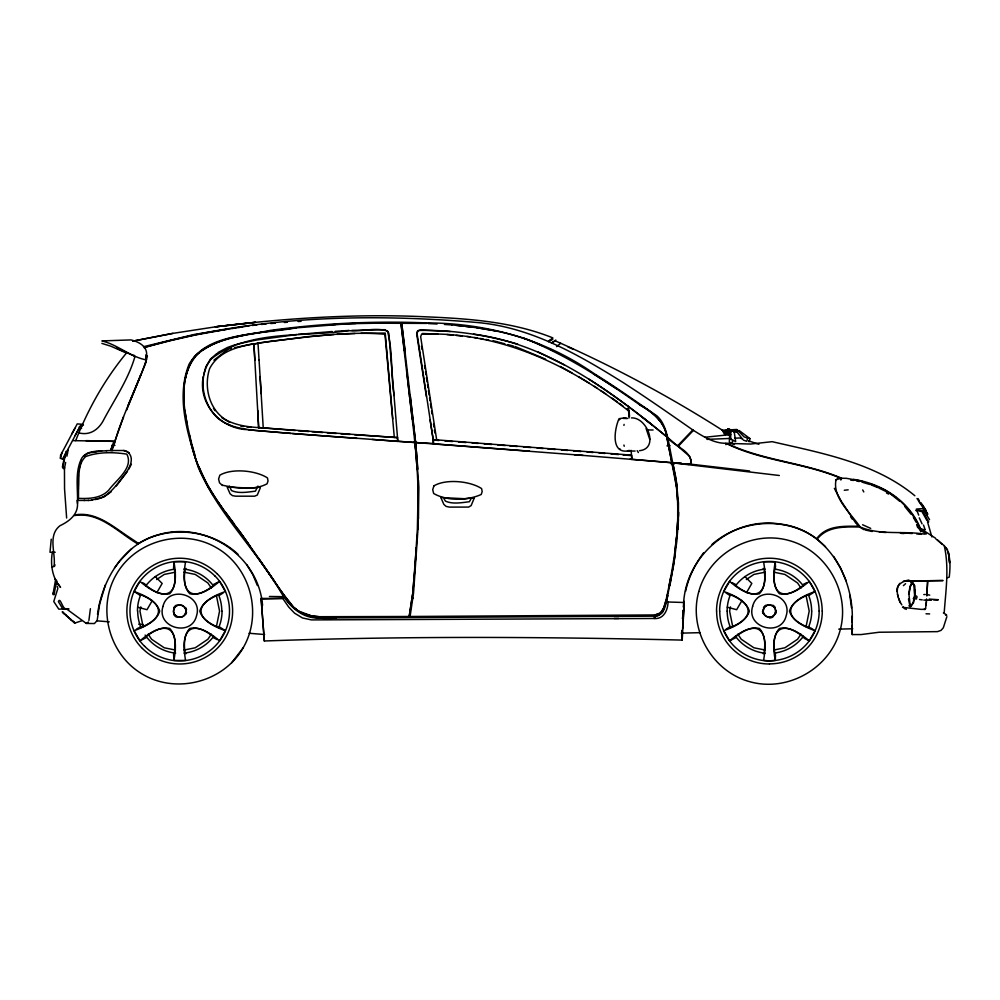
<?xml version="1.0" encoding="UTF-8"?>
<svg xmlns="http://www.w3.org/2000/svg" width="1000" height="1000" viewBox="0 0 1000 1000"><rect width="100%" height="100%" fill="white"/><g stroke="black" fill="none" stroke-linecap="round" stroke-linejoin="round"><path stroke-width="1.5" d="M77.875 500.438L77.888 488.875M682.225 630.562L682.212 640.088C543.05 636.763 403.5 636.038 264.337 640.987L261.112 598.425L282.75 598.425L288.688 607.038L294.613 613.2L302.475 617.95L311.45 619.913L654.262 618.475C663.75 619.462 667.9 609.913 668.075 601.925M654.262 618.475L654.262 616.163L658.425 615.45L662.55 612.15L666.675 600.662L673.725 564.663L676.85 541.025L678.388 520.438L678.462 502.938L676.087 478.7L672.625 462.275L677.113 486.213M417.975 511.337C419.375 465.012 411.775 419.125 407 373.2M418.05 495.062L417.362 529.25L414.825 568.888M923.525 525.075L925.088 529.65L919.338 529.3C923.725 528.325 926.175 532.425 920.537 531.15L919.4 528.488M655.013 618.475L655.037 616.163C665.212 615.388 665.713 603.375 667.825 595.588M77.962 484.7L78.362 474.862M914.525 594.312L914.613 589.475M944.237 612.288C945.812 590.475 949.175 568.237 944.45 546.613M677.7 516.663L677.725 504.075M681.963 630.4L681.838 636.487L682.062 630.288M64.45 467.663L64.55 488.875L66.638 518.013M678.5 516.375L678.625 512.337M198.962 352.675C174.875 377.113 184.875 415.7 192.062 445.2C199.762 484.462 227.85 513.713 249.613 545.6M667.2 594.938C665.3 602.575 664.475 613.325 654.963 614.938L410.075 616.487L413.55 592.975L418.263 524.85M418.475 518.925L418.713 487.7L416.463 451.8M184.075 386.788L184.175 402.512L184.062 399.775M418.088 529.312L418.462 480.387M682.588 628.725L684.2 602.5L668.037 602M203.263 376.488C197.938 403.288 219.812 428.237 246.525 429.613M58.338 584.263L60.538 587.362C52.2 577.75 50.225 564.612 52.375 552.263M65.462 453.888L62.675 459.275L60.425 458.288L60.562 455.35L77.237 423.9L82.85 424.3M173.85 563.112L173.575 568.438L174.4 569.113C178.175 594.275 165.95 601.337 146.05 585.475L145.887 584.425M775.312 659.112L775.512 655.113M677.875 529.375L678.288 521.912M840.537 479.738L840.625 478.2C803.75 462.488 761.637 461.138 725.875 443.288C713.75 443.375 703.363 436.525 693.438 430.387C670.088 414.087 646.75 397.775 622.812 382.35C578.138 354.462 530.65 327.113 477.062 322.5C366.337 313.012 252.838 316.163 145.45 347.15L144.512 348.088L145.45 347.15L170.538 340.613L195.425 334.975L227.838 329.137M677.525 522.413L676.712 534M416.325 547.537L412.8 592.975L409.2 616.487L319.05 616.712L311.762 615.988L298.325 610.962L293.425 607.075L284.562 596.138L238.15 529.4M682.6 618.75L683.225 610.037L682.562 618.75M414.588 571.938L412.775 593M926.075 605.125L926.562 598.938M676.45 537.087L674.812 552.087M684.075 601.275L683.512 607.25C683.413 557.663 731.012 515.913 780.263 524.075C827.288 529.275 854.7 578.475 852.163 622.525M926.45 601.7L925.537 608.688M684.225 602.5L682.212 640.088M908.625 594.312L910.163 585.887L912.725 582.625L914.8 585.887L915.075 594.312L913.538 602.737L910.975 606.013L909.737 605.15L908.512 599.038M78.75 470.588L81.363 460.188M412.587 594.288L409.2 616.462M90.4 608.7L88.912 620.4M675.362 553.513L669.912 585.662M412.788 598.675L412.938 597.675M145.762 362.85L146.137 356.85M146.512 359.338C137.487 387.038 123.05 413.137 115.025 441.388L73.338 440.637M319.05 616.712L311.762 615.988L305.05 614.075M623.925 425.412L624.1 424.387M147.387 356.05L145.213 364.212M666.875 596.35C676.062 552.725 683.425 506.688 671.875 462.762L629.95 459.225M55.512 580.15L53.137 593.513L54.25 593.688L56.625 580.337M669.137 585.55L671.038 575.763M64.775 457.525L65.3 454.913M65.175 457.163L65.512 455.45M140.8 606.888L139.938 611.112L143.075 626.6M216.425 626.6L219.562 611.112L216.425 595.612M730.45 606.888L729.6 611.112L732.725 626.6M806.087 626.6L809.212 611.112L806.087 595.612M62.4 467.088L64.588 456.275M62.688 467.925L66.05 451.35M64.262 469.263L65.638 462.463M66.912 456.188L68.288 449.375M666.038 600.062L663.5 608.587L661.575 611.438M54.95 564.763L54.625 566.2L51.7 567.125M946.875 616.638L943.325 627.775L941.075 630.363L937.475 631.638L879.137 632.238L861.112 634.562L852.262 634.562L852.163 625.262M185.25 378.95C187.475 369.3 190.812 358.925 199 352.688M749.137 441.8L749.963 438.625L739.163 430.513M260.413 487.638L257.275 495.075L254.587 496.2L235.6 496.175L232.45 495.637L230.1 493.812L227.2 487.2M685.588 591.362C688.462 577.312 695.088 564.325 703.538 552.837M97.5 614.338C102.2 579.85 123.238 544.225 158.625 534.675C205.975 520.625 258.612 555.887 262.562 605.4M203.637 375.1L205.837 366.763L210.475 359.075L216.812 353.525M474.25 498.025L471.138 505.6L468.6 507.088L449.35 507.1L446.1 506.388L443.825 504.375L441.075 498.025M60.425 458.288L62.088 452.425M749.963 438.625L747.663 438.137L746.762 441.287L743.325 440.087M841.162 479.787L841.637 478.225L846.462 478.325L861.975 481.163M258 486.075L255.413 491.163C248 492.05 238.612 493.862 231.475 490.538L229.387 486.1M471.6 497.775L469.375 501.737C461.962 502.625 452.587 504.438 445.45 501.112L444.125 499.038M51.25 539.188L50 552.263L55.2 552.263M111.9 450.513L115.325 441.087M112.225 446.125L110.625 450.55L113.9 441.337L85.95 440.637M105.412 584.862L99.7 603.775L97.15 620.513L94.412 623.55L86.312 623.425L66.438 608.875L58.788 609.163L53.762 601.525L57.825 588.587L57.25 586.438M145.287 364.162L127.762 406.087M123.55 416.938L111.525 450.513L124.325 450.513L129.312 452.875M126.575 410.188L140.725 374.8M731.737 443.338L732.938 440.325L730.562 439.175L730.888 429.95L728.125 428.75L727.138 430.412L729.825 432.088L729.325 442.212L734.438 444.588M75.713 440.637C88.038 408.963 104.963 379.012 126.65 352.788L128.112 353.162M54.05 566.512C56 553.35 47.312 535.525 60.012 525.7C70.25 520.85 79.65 513.125 77.125 500.438L84.725 500.438M243 648.075C262.962 614.362 250.725 567.413 216.725 547.863C183 527.9 136.062 540.138 116.5 574.138C96.538 607.863 108.775 654.8 142.775 674.362C176.5 694.312 223.438 682.075 243 648.075L231.537 662.9M225.387 630.725L219.562 640.825C211.562 634.2 200.65 626.05 189.762 628.45C182.237 636.675 183.837 650.212 185.575 660.438L173.925 660.438C175.662 650.212 177.262 636.675 169.737 628.45C158.85 626.05 147.938 634.2 139.938 640.825L134.113 630.725C143.85 627.125 156.363 621.737 159.725 611.112C156.363 600.475 143.85 595.1 134.113 591.487L139.938 581.4C147.938 588.025 158.85 596.175 169.737 593.763C177.262 585.538 175.662 572.013 173.925 561.775L185.575 561.775C183.837 572.013 182.237 585.538 189.762 593.763C200.65 596.175 211.562 588.025 219.562 581.4L225.387 591.487C215.65 595.1 203.137 600.475 199.775 611.112C203.137 621.737 215.65 627.125 225.387 630.725L219.788 627.1L218.8 627.475C195.113 618.162 195.113 604.05 218.8 594.738L219.788 595.112L223.15 592.938M902.487 607.325L921.05 609.362L925.188 609.338L925.537 608.638M62.675 459.275L80.463 425.525L83.438 425.2M128.825 469.075L131.4 464.25M75.1 435.55L78.175 429.95L81.65 428.188M71.775 433.862L74.95 428.325M152.312 600.513L147 609.7L137.65 607.212M156.85 592.638L162.162 583.45L155.262 576.55M741.963 600.513L736.663 609.7L727.3 607.212M746.513 592.638L751.825 583.45L744.925 576.55M732.938 440.325L735.675 441.55L734.137 431.45L730.2 429.725L729.212 431.388L727.138 430.412M725.062 432.137L726.325 430.188L728.587 431.35L727.038 434.325L723.85 433.587L726.325 430.188M211.312 634.2L207.9 639.263L195.25 647.788L183.975 650.062M800.975 634.2L797.562 639.263L784.9 647.788L773.637 650.062M127.45 471.375L116.325 485.975M899.8 583.325C894.837 589.587 898.025 598.85 901.85 604.925M687.362 463.812L690.312 464.125L691 463.188C691.812 450.6 673.975 446.388 667.75 437.6C642.562 416.712 616.587 396.7 588.913 379.188M560.662 343.288L556.6 346.613M114.513 567.913L119.825 560.85L131.637 548.663M726.112 434.087L728.587 431.35L725.537 434.575M678.263 446.25L693.438 430.387M677.675 445.763L692.788 429.938M88.4 622.025L86.312 623.425M619.163 419.888L620 419.087M712.038 544.388C740.487 519.4 785.837 515.988 816.637 538.713C826.675 524.925 844.325 526.237 859.275 526.263M817.175 539.188C827.412 525.875 845 526.85 860.163 527.013C880.175 535.575 903.487 530.638 924.837 534.163M903.388 585.65L905.588 583.675M84.087 455.975L88.362 453.075L101.675 450.875M548.663 341.075L552.863 337.9C508.488 320.012 459.9 318.175 412.7 316.275C346.737 314.15 280.725 318.75 215.275 326.825L255.637 322.312L215.425 326.838L172.95 333.363L132.8 341.138L172.95 333.363M548.362 341.725L550.35 340.087M185.925 568.438L185.1 569.113C181.325 594.275 193.55 601.325 213.45 585.475L213.612 584.425L219.562 581.4M775.575 568.438L774.762 569.113C770.975 594.275 783.2 601.325 803.1 585.475L803.275 584.425L806.838 582.612M763.238 653.775L764.062 653.112C767.837 627.95 755.612 620.887 735.713 636.737L735.537 637.788L730.788 640.212M111.375 491.6L103.85 497.038L91.25 500.225M551.55 343.038L555.812 340.037M213.9 360.188L228.475 348.975L231.462 348.35M550.612 340.662L552.85 339.175M910.625 582.85L912.038 581.875L914.175 585.513M911.575 605.775L910.175 606.75L908.913 605.775M156.662 579.55L164.25 574.425L175.525 572.15M746.325 579.55L753.913 574.425L765.188 572.15M551.65 339.137L552.362 338.663M136.35 629.275L138.588 627.825M726.012 629.275L729.375 627.1L730.362 627.475C754.05 618.162 754.05 604.05 730.362 594.738L729.375 595.112L726.012 592.938M813.925 592.212L809.45 595.112L808.45 594.738C784.775 604.05 784.775 618.162 808.45 627.475L809.45 627.1M552.712 342.287L555.337 340.887C615.688 367.475 673.988 398.875 729.35 434.7L704.65 437.287M835.55 480.05L837.575 478.862M143.6 346.688L194.575 334.387L249.188 325.775M217.875 352.6L227.4 347.512L235.512 344.613M141.125 640.212L145.887 637.788L146.05 636.737C165.95 620.887 178.175 627.95 174.4 653.112L173.575 653.775L173.85 659.112M296.15 327.887C262.275 333.9 221.663 331.975 194.675 356.587C186.287 368.188 183.363 382.938 183.95 397.038M210.925 344.988L201.15 350.725C218.675 339 240.625 335.775 261.1 332.438M908.925 580.013C903.175 581.05 895.837 584.575 897.1 591.6M139.713 627.1L140.7 627.475C164.387 618.162 164.387 604.05 140.7 594.738L139.713 595.112L135.238 592.212M654.963 614.938L658.662 613.638M844.287 490.262L848.188 489.825M74.825 623.062L73.875 622.2L74.825 623.062L81.675 620.812M79.112 427.088L81.888 426.262M236.863 344.125L256.375 340.037L296.737 334.55M95.237 499.538C108.413 497.55 116.137 485.375 123.737 475.725C129.062 469.487 135.988 457.612 126.85 451.375L123.588 450.513M639.45 450.7C659.762 448.675 646.925 416.912 631.4 417.912M234.462 347.713L253.9 343.625L258.663 427.55L295.4 430.525M233.438 337.475L245.837 334.888M628.288 450.637L629.388 450.412M627.612 418.462L624.263 417.912L619.038 418.675C614.562 428.562 610.2 454.325 628.663 450.825M258 343.338L253.9 344.125L254.862 360.25M840.625 478.2L836.038 479.8C832.225 497.6 850.987 513.438 860.163 527.013M264.125 331.938L274.837 330.412M232.45 328.45L235.525 327.987M238.612 327.525L241.688 327.062M94.738 451.775L96.812 451.475M277.887 330.05L291.613 328.413M916.988 498.525L925.288 509.562L927.3 515.062M905.275 581L943.075 580.55L903.375 581.138M252.262 325.45L256.887 324.963M261.512 324.462L266.137 323.975M296.188 327.875L348.125 323.725L400.887 322.75L412.25 419.312M66.912 609.163L68.913 609.05M259.9 487.2L250.325 488.113L228.113 487.088M473.975 497.788L464.4 498.713L440.737 497.537M298.275 334.4L332.125 331.525M913.213 598.55L916.925 597.775L916.975 596.512L915.163 595.337M333.938 334.513L308.5 336.575L258 343.1L259.05 359.988M270.738 323.537L275.287 323.188M284.387 322.488L287.425 322.25M666.975 445.85L670 445.613M769.4 660.875L775.238 660.438C773.487 650.212 771.9 636.675 779.425 628.45C790.312 626.05 801.225 634.2 809.225 640.825L815.05 630.725C805.312 627.125 792.8 621.737 789.438 611.112C792.8 600.475 805.312 595.1 815.05 591.487L809.225 581.4C801.225 588.025 790.312 596.175 779.425 593.763C771.9 585.538 773.487 572.013 775.238 561.775L763.575 561.775C765.325 572.013 766.925 585.538 759.4 593.763C748.512 596.175 737.588 588.025 729.6 581.4L723.775 591.487C733.512 595.1 746.025 600.475 749.375 611.112C746.025 621.737 733.512 627.125 723.775 630.725L729.6 640.825C737.588 634.2 748.512 626.05 759.4 628.45C766.925 636.675 765.325 650.212 763.575 660.438L769.4 660.875A49.625 49.625 0 0 1 719.75 611.213M335.188 331.337L348.938 330.462M88.05 500.425L92 500.225M730.925 438.4L706.95 439.375M325.087 325.1L335.85 324.475M341.987 324.1L355.913 323.475M298.062 321.5L301.1 321.337M924.175 529.7L925.088 529.65M721.75 430.262L736.888 429.475L744.15 436.912L747.663 438.137M734.912 438.175L739.8 437.987L742.738 438.95M336.938 334.375L354.988 333.525M282.75 598.425L261.225 599.062M106.9 450.688C98.562 451.55 87.275 449.9 81.912 457.9C74.575 471.7 78.062 488.45 77.487 503.413M365.238 323.162L426.7 323.4M732.938 430.712L737.6 430.562M351.9 330.375L384.7 329.675L387.987 331.575L388.837 333.45L397.812 441.287L414.825 442.488L415.438 449.125M106.15 450.688L113.025 450.513M58.463 584.388L55.963 584.362M915.775 510.487L922.513 511.05L928.713 521.912M681.25 633.138L699.963 632.663M838.75 629.138L852.775 628.775M946.8 615.212L945.55 615.188M920.987 502.775L925.7 509.975M361.012 333.3L385.213 333.05L392.775 418.963M923.8 594.538L925.288 594.525M722.688 431.175L727.225 431.15M731.762 431.112L736.3 431.075L742.45 438.963M655.037 616.163L319.575 618C301.75 618.862 288.925 605.9 280.6 591.688C255.275 548.737 217.688 513.162 198.125 467.025C187.825 434.462 175.65 397.7 189.05 364.275C205.075 336.362 242.338 336.312 270.2 330.425C322.025 323.263 374.438 320.8 426.725 322.912C486.138 323.038 544.788 339.15 593.75 373.4C615.4 386.737 636.1 401.5 657.013 415.95C663.238 421.587 665.713 429.725 667.75 437.6M614.087 618.475L618.737 618.45M374.613 322.863L400.875 322.75L404.4 350.925M83.975 500.438L88.8 500.425M947.463 577.725L949.25 577.112C950.263 567.663 950.962 556.213 946.062 547.688M647.175 429.988L653.1 429.988M354.65 434.775L397.55 437.512M627.525 451.05L635.087 451.05M917.975 498.575L919.388 500.838M917.625 510.225L921.462 510.662L926.9 520.438M74.7 514.925C96.463 511.112 113.387 527.05 130.338 537.962L138.637 543.525M74.4 515.575C99.55 511.488 117.95 532.35 137.85 543.938C168.612 524.475 211.663 529.475 237.987 554.263M931.388 600.25L923.8 600.075M68.562 608.875L65.875 608.875C62.362 608.95 60.213 596.362 58.388 601.613L62.838 608.962L68.238 608.975M945.987 614.462L943.375 612.975M336.138 617.95C316.613 620.337 294.575 614.987 284.65 596.375C270.875 575.737 256.575 555.45 242.275 535.175C219.262 505.163 195.837 473.875 189.6 435.45M723.012 431.938L730.8 432.013M733.913 432.05L737.025 432.075M284.025 596.675L269.413 596.487M727.975 434.663L730.825 434.7L726.575 433.363M923.9 609.362L925.188 609.388M623.312 418.4L626.825 418.5M926.012 613.787L929.638 613.913M422.45 333.488L437.762 334.1M111.912 445.288L114.925 445.4M933.45 599.812L937.887 600.013M78.838 432.875C89.987 435.875 98.987 429.438 103.9 419.45C114.8 398.988 128.588 378.888 134.925 356.6L134.025 355.213M886.175 532.5L879.287 532.075M938.225 599.7L929.188 599.087M428.188 323.537L437.062 324.012M444.45 324.45L451.887 324.938M450.3 331.512L420.513 329.963L417.587 331.025L416.875 332.337L433.787 443.537L415.625 442.55L410.337 396.15M901.162 533.362L904.075 533.538M900.025 532.712L912.225 533.513M327.2 432.863L336.35 433.5M340.925 433.825L350.075 434.462M298.425 430.75L309.012 431.525M312.038 431.75L322.638 432.537M413.75 442.3L416.85 442.525M372.125 439.425L414.875 442.55M357.062 438.4L292.462 433.562M435.938 440.288L438.95 440.513M444.975 440.962L452.512 441.525M458.537 441.975L466.075 442.55M472.1 443L478.137 443.45M850.738 480.175L853.825 480.412M484.162 443.913L491.712 444.5M497.75 444.963L505.3 445.55M509.825 445.9L517.375 446.488M523.413 446.962L530.988 447.55M529.525 451.125L433.375 443.8L432.875 439.562L631.587 455.163M671.062 463.837L674.163 464.075M537.087 448.038L543.188 448.525M547.762 448.888L555.375 449.487M561.475 449.975L567.575 450.45M573.587 450.938L581.05 451.538M587.025 452.013L593 452.488M598.987 452.975L604.975 453.45M583.05 455.4L415.625 442.55L401.637 322.812L405.163 350.913M916.7 533.925L921.425 534.325L920.438 533.337M611 453.95L618.525 454.562M623.05 454.925L630.575 455.538M574.425 454.7L632.075 459.4L631.625 455.487M290.963 433.45L247.925 429.75M96.775 620.812L109.213 621.838M138.737 624.25L143.4 624.625M249.075 633.263L264.625 634.525M473.575 334.162C547.95 343.913 610.212 390.775 666.737 436.75L671.825 462.675L631.75 459.312L631.15 450.35M446.962 334.562L453.088 335.138M456.15 335.438L462.287 336.025M466.887 336.463L469.95 336.75M678.525 462.887L681.475 463.2M672.638 462.825L779.312 475.5M451.825 324.888C482.738 327.875 514.15 332.362 542.45 345.838M456.463 325.4L462.612 326.087M465.7 326.425L471.85 327.113M749.575 470.975L690.312 464.125M240.775 426.175L243.75 426.525M246.737 426.887L251.213 427.413M872.25 531.5L865.163 529.987M914.312 598.7L916.525 599.025M919.525 599.487L922.237 599.888M474.3 337.5L477.2 337.987M480.1 338.475L483 338.975M485.9 339.462L488.8 339.963M476.575 327.675L489.888 330M492.85 330.513L495.812 331.025M101.875 343.4L110.85 346.2L126.988 353.263M773.637 572.15L784.9 574.425L797.562 582.962L800.975 588.025M66.013 453L67.425 453.288M65.875 453.663L67.3 453.95M62.65 467.463L64.55 467.85M765.188 650.062L753.913 647.788L741.263 639.263L737.85 634.2M183.975 572.15L195.25 574.425L207.9 582.962L211.312 588.025M175.525 650.062L164.25 647.788L151.6 639.263L148.188 634.2M926.725 594.525L929.762 595.15M856.513 480.975L859.2 481.538M853.487 479.363C882.35 483.65 909.938 501.425 920.725 529.312M493.137 340.7L504.888 343.825M507.825 344.6L513.7 346.163M517.775 344.137C485.662 334.725 451.712 329.663 418.363 330.462L416.662 333.713L426.413 396.7M861.888 482.1L869.712 484.45M748.612 440.887L758.9 444.275M222.413 485.213C236.475 488.212 253.975 490.838 267.062 483.8L268.025 480.962L267.462 477.925C256.05 470.425 231.975 468 219.838 475.188L218.588 479.012L219.537 482.837L222.488 485.513M870.675 528.387L862.575 524.75M515.175 346.55L545.625 359.162M841.637 478.225C804.75 462.488 762.875 460.737 726.85 443.375L750.638 444.038L772.15 441.675C821.287 453.038 875 462.7 914.85 495.75M227.113 423.925L229.688 424.95M870.638 483.875L883.988 489.55M871.025 484.837L877.638 487.537M522.4 337.575C564.575 354.038 602.925 378.8 639.75 404.85C652.25 412.05 664.788 421.488 666.775 436.8C664.775 421.488 652.237 412.038 639.738 404.85M134.462 356.037L116.613 348.225M568.013 346.962L573.387 349.375M878.962 488.075L889.5 493.2M728.125 428.75L730.2 429.725M619.3 448.663L620.075 449.05M537.938 351.875L564.55 365.025M550.225 349.175L552.95 350.55M731.975 582.612L735.537 584.425L735.713 585.475C755.612 601.337 767.837 594.275 764.062 569.113L763.238 568.438M804.463 638.4L808.025 640.212M142.312 582.612L144.7 583.825M217.188 639.612L213.612 637.788L213.45 636.737C193.55 620.887 181.325 627.95 185.1 653.112L185.925 653.775M886.45 492.962L888.713 494.125M885.375 490.262L896.438 497.65M560.262 366.475L571.912 372.863M222.025 417.837L229.7 422.413M578.45 376.6L589.075 383.075M924.963 531.413L935.537 538.212M859.887 527.212L863.812 529.625M593.413 373.85L616.962 388.95M921.963 531.025L926.275 534.025M810.562 627.825L813.925 630M594.388 386.325L596.938 388.013M600.737 390.562L605.825 393.95M890.662 493.988L899.463 501.112M935.95 539.075L944.237 545.688M612.175 398.188L617 401.688M619.425 403.438L623.05 406.062M626.675 408.688L629.087 410.425L629.5 416.463M628.6 410.925C569.65 364.712 497.962 330.812 421.613 334.188L420.65 336.7L436.675 439.862L433.2 439.712L430.087 420.025M298.325 610.962L293.425 607.075L281.663 591.95M641.675 416.662L652.575 425.35M677.537 445.513L679.938 447.45M904.613 608.025L906.325 609.412M775.575 653.775L774.762 653.112C770.975 627.95 783.2 620.887 803.1 636.737L803.275 637.788M937.65 540.013L942 544.225M899.737 500.525C908.888 508.95 916.712 519.25 920.925 531.038M74.287 622.6L72.537 621.062L74.3 622.587M856.838 524.513L858.875 526.312M62.737 612.288L64.475 613.875L62.225 611.812L63.2 612.7L62.725 612.263M816.637 538.713L825.537 546.725M64.15 613.538L66.35 615.525M64.125 613.562L66.312 615.538M918.5 500.938L927.775 514.275M904.712 506.425L911.012 514.163M944.137 545.625L947.65 550.1M656.3 416.4L661.475 422.463M903.112 606.85L904.7 608.787M856 523.413L841.287 501.3L834.35 488.325M225.175 511.812L234.338 524.1M216.9 500.637L221.575 507.038M920.225 510.662L920.837 511.525M258.45 558.112L273.75 580.212M929.562 519.675L922.763 508.6L916.325 509.087L918.7 515.138M850.55 516.638L852.113 519M213.463 408.263L215.037 410.688M922.188 504.663L927.525 513.775L924.837 510.288M637.188 450.7L638.362 452.55M246.675 564.538L252.825 574.612L257.4 585.538M54.862 578.7L56.75 581.85M833.7 556.425L840.562 567.913L846.188 580.9M212.387 494.038L207.288 485.375L198.8 466.463M913.413 517.413L916.137 522.25M862.688 489.938L863.787 491.938M900.125 602.6L898.587 598.387M919.262 517.863L922.062 523.875M646.125 428.575L649.75 439.387M917.5 524.675L918.875 528.15M916.637 524.525L917.725 527.688M927.513 521.788L931.862 536.95M191.938 444.862L195.4 456.7M145.887 354.85L146.387 356.625M897.487 594.388L898.288 597.225M623.925 445.012L624.225 446.275M671.862 462.762L676.475 487.05M409.6 396.463L410.175 399.137M666.725 436.75L671.85 462.688M925.288 509.562L925.738 512.013M184.825 410.125L187.438 426.1M421.488 346.4L421.95 349.288M424.55 365.688L425.037 368.7M425.513 371.712L425.988 374.738M426.438 377.625L427.1 381.95M427.55 384.837L428 387.725M428.45 390.613L429.113 394.95M429.562 397.863L430.012 400.788M430.45 403.713L431.112 408.1M431.562 411.025L432.013 413.95M433.537 424.188L433.975 427.113M434.412 430.037L434.85 432.975M849.825 595.225L851.538 607.925M676.812 490.125L677.55 499.988M261.112 598.425L264.337 640.987M415.688 451.8L417.163 469.137M416.213 449.137L415.613 442.575L417.875 469.137M394.125 395.513C390.6 374.475 393.062 351.388 387.425 331.05C375.5 326.962 361.388 332.05 348.913 330.625C304.113 337.425 248.562 329.05 211.125 359.05C197.262 376.512 202.175 403.9 218.038 418.387C228.75 426.975 242.675 429.038 255.888 430.525C303.125 434.588 350.45 437.575 397.7 441.425L397.45 437.7C352.013 434.25 306.55 431.075 261.112 427.738C249.6 427.15 237.913 425.763 227.413 420.712C209.412 410.838 203.487 387.3 209.625 368.625C220.938 346.7 248.812 344.825 270.387 341.3C308.1 337.075 347.463 330.887 384.988 334.275L394.325 437.512M628.3 406.3L629.05 417.987M259.05 359.762L261.137 393.625M260.087 376.575L263.238 427.9M257.712 410.325L258.663 428.3M775.312 563.112L775.512 567.112M851.988 616.188L852.262 634.562M725.875 443.288L725.875 444.663M217.037 573.725A52.725 52.725 0 0 0 142.375 573.725A52.725 52.725 0 0 0 126.875 611.112A52.725 52.725 0 0 0 142.375 648.487M217.125 573.725A52.725 52.725 0 0 1 232.625 611.112A52.725 52.725 0 0 1 217.125 648.487A52.725 52.725 0 0 1 142.463 648.487M222.05 611.112A42.175 42.175 0 0 1 218.738 627.55M213.713 636.325A42.175 42.175 0 0 1 184.088 653.112M175.65 653.112A42.175 42.175 0 0 1 145.125 635.062M141.012 627.55A42.175 42.175 0 0 1 137.7 611.112M137.45 611.112A42.175 42.175 0 0 1 140.762 594.675M145.787 585.887A42.175 42.175 0 0 1 173.988 569.275M183.85 569.1A42.175 42.175 0 0 1 213.463 585.887M218.487 594.675A42.175 42.175 0 0 1 221.8 611.112M214.938 575.925A49.625 49.625 0 0 1 229.513 611.112A49.625 49.625 0 0 1 214.938 646.287A49.625 49.625 0 0 1 144.65 646.287M214.85 575.925A49.625 49.625 0 0 0 144.562 575.925A49.625 49.625 0 0 0 129.987 611.112A49.625 49.625 0 0 0 144.562 646.287M186.488 612.3A6.837 6.837 0 0 1 185.662 614.562M176.3 617.013A6.837 6.837 0 0 1 173.837 614.562M173.837 607.65A6.837 6.837 0 0 1 176.3 605.2M185.662 607.65A6.837 6.837 0 0 1 186.488 609.925M822.175 611A52.725 52.725 0 0 0 769.412 558.237A52.725 52.725 0 0 0 716.538 611.112M822.288 611.112A52.725 52.725 0 0 1 769.513 663.875M769.412 663.988A52.725 52.725 0 0 1 716.637 611.213M727.113 611.112A42.175 42.175 0 0 1 730.425 594.675M735.45 585.887A42.175 42.175 0 0 1 765.075 569.1M719.638 611.112A49.625 49.625 0 0 1 769.312 561.45A49.625 49.625 0 0 1 819.075 611.013M765.163 653.2A42.175 42.175 0 0 1 735.537 636.413M730.512 627.625A42.175 42.175 0 0 1 727.2 611.2M775.088 569.188A42.175 42.175 0 0 1 803.288 585.8M808.3 594.587A42.175 42.175 0 0 1 811.625 611.025M811.712 611.112A42.175 42.175 0 0 1 808.388 627.55M803.363 636.325A42.175 42.175 0 0 1 775.175 652.95M819.175 611.112A49.625 49.625 0 0 1 769.513 660.775M772.862 617.013A6.837 6.837 0 0 1 769.412 617.95M762.987 613.488A6.837 6.837 0 0 1 762.562 611.112M763.5 607.65A6.837 6.837 0 0 1 765.962 605.2M772.862 605.2A6.837 6.837 0 0 1 775.312 607.65M776.25 611.112A6.837 6.837 0 0 1 775.825 613.488M78.5 488.875L78.5 498.35C89.038 498.812 100.825 498.425 108.675 490.25C115.988 480.037 133.938 467.975 126.838 454.137C113.637 452.1 98.45 451.75 85.612 456.6C76.95 464.637 79.45 478.275 78.5 488.875M908.938 594.312L909.987 604.062A11.35 3 -85.7 0 0 913.35 601.788L914.75 594.312L913.713 584.575A11.35 3 -85.7 0 0 910.35 586.838L908.938 594.312M927.625 581.375L926.85 595.712L927.625 581.375M162.95 606.475C156.2 627.825 191.412 637.537 196.55 615.737C203.3 594.388 168.088 584.688 162.95 606.475M173.75 609.45C171.337 617.075 183.912 620.55 185.75 612.762C188.162 605.138 175.588 601.675 173.75 609.45M698.775 591.638C688.162 629.388 712.038 671.562 749.938 681.75C787.688 692.35 829.862 668.475 840.05 630.588C850.65 592.825 826.775 550.662 788.888 540.475C751.125 529.862 708.962 553.737 698.775 591.638M752.613 606.475C745.863 627.825 781.075 637.537 786.2 615.737C792.962 594.388 757.75 584.688 752.613 606.475M763.413 609.45C761 617.075 773.575 620.55 775.413 612.762C777.825 605.138 765.25 601.675 763.413 609.45M691.237 460.838L690.888 463.125L688.925 464.438L672.663 462.663L667.775 437.562L689.55 456.3L691.237 460.838M146.562 355.838L145.912 359.825C130.025 356.688 117.537 344.613 101.875 340.913L130.988 339.913C138.737 341.788 147.787 346.362 146.562 355.838M53.188 593.2L52.962 594.5L54.062 594.725L54.3 593.4L53.188 593.2M433.938 485.838L432.7 489.675L433.663 493.5C447 501.238 467.4 500.737 481.213 494.475L482.175 491.613L481.6 488.575C470.188 481.062 446.075 478.612 433.938 485.838M72.862 621.35L70.662 619.412L72.888 621.337M70.825 619.562L66.112 615.363L70.85 619.55M949.575 562.712L948.388 552.438L949.575 562.712M174.35 614.188A6.225 6.225 0 0 0 185.125 614.25A6.225 6.225 0 0 0 179.788 604.888A6.225 6.225 0 0 0 174.35 614.188M764 614.188A6.225 6.225 0 0 0 774.775 614.25A6.225 6.225 0 0 0 769.438 604.888A6.225 6.225 0 0 0 764 614.188"/></g></svg>
